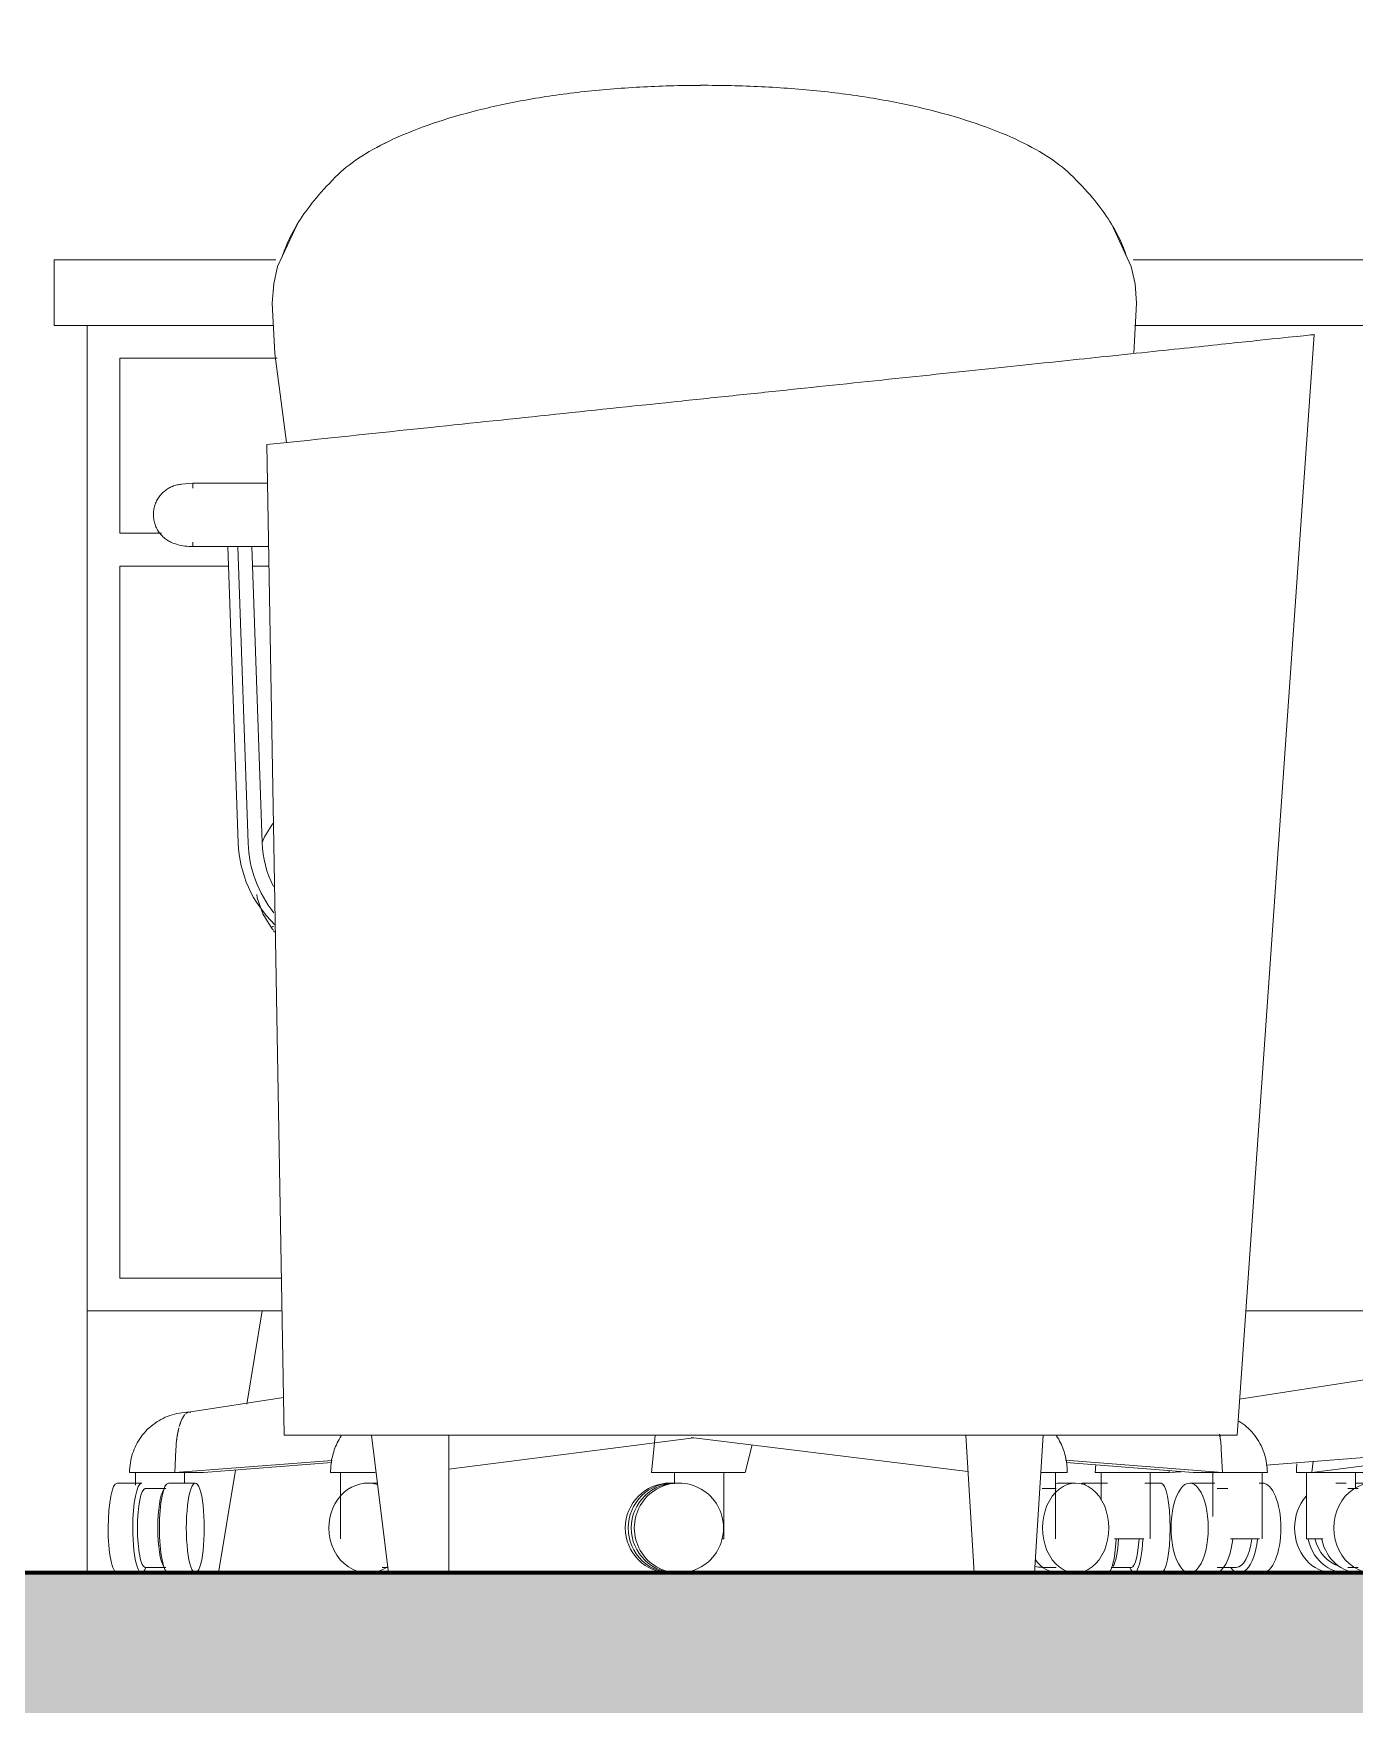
# Model space of a CAD drawing. Header units: millimetres. Extents: x -35190 to 411743, y -233114 to 23872.
# Drawn here: x 84422 to 85188, y -212862 to -211893 of the extents above; entities that cross this region are included whole.
import ezdxf

# ---------------------------------------------------------------- set-up
doc = ezdxf.new("R2010")
doc.units = ezdxf.units.MM
doc.linetypes.add('Centre', pattern=[31.75, 6.35, -4.7625, 15.875, -4.7625])
for name, color, linetype, lineweight in [('A-DETL-GENF', 92, 'Continuous', 18), ('A-DETL-THIN', 151, 'Continuous', 18), ('A-FLOR-LEVL', 51, 'Continuous', 18), ('G-IMPT', 8, 'Continuous', 18), ('I-FURN', 30, 'Continuous', 18)]:
    doc.layers.add(name, color=color, linetype=linetype, lineweight=lineweight)

# ---------------------------------------------------------------- blocks, each defined once
blk = doc.blocks.new('Steelcase Turnstone - A La Carte - Seating - Task Chair - Modified Round Back-V82-Section 3')
at = {"layer": 'I-FURN'}
for p, q in [((3316.13, 8102), (3316.13, 8077.58)), ((3384.94, 8073.6), (3384.94, 8102)), ((3339.23, 8087.49), (3102.51, 8050.84)), ((3341.93, 8088.62), (3321.9, 8083.49)), ((3350.14, 8088.65), (3357, 8086.96)), ((3369.82, 8086.1), (3618.04, 8047.36)), ((3324.95, 8041.27), (3323.23, 8023.44)), ((3348.79, 8043.22), (3323.67, 8021.58)), ((3117.92, 8012.54), (3324.24, 8028.61)), ((3144.56, 8008.17), (3267.79, 8024.21)), ((3323.99, 8025.52), (3188.55, 8008.17)), ((3323.71, 8028.18), (3321.66, 8008.17)), ((3323.67, 8021.58), (3321.66, 8008.17)), ((3323.67, 8021.58), (3321.66, 8008.17)), ((3321.66, 8008.17), (3323.67, 8021.58)), ((3375.92, 8008.17), (3373.91, 8021.58)), ((3373.91, 8021.58), (3375.92, 8008.17)), ((3375.92, 8008.17), (3381.13, 8028.57)), ((3509.87, 8008.17), (3380.01, 8024.21)), ((3381.18, 8028.18), (3554.83, 8014.54)), ((3415.93, 8025.45), (3553.66, 8008.17)), ((3144.56, 8008.17), (3145.36, 8014.75)), ((3145.36, 8014.75), (3144.56, 8008.17)), ((3552.87, 8014.69), (3553.66, 8008.17)), ((3553.66, 8008.17), (3552.87, 8014.69)), ((3636.07, 8011.24), (3635.93, 8008.17)), ((3635.93, 8008.17), (3636.07, 8011.24)), ((3025.93, 8002.1), (3011.68, 8002.1)), ((3018.88, 8008.17), (3048.39, 8008.17)), ((3022.31, 8008.17), (3022.31, 7992.28)), ((3057.04, 8002.1), (3047.57, 8002.1)), ((3061.77, 8008.17), (3048.39, 8008.17)), ((3050.8, 7969.77), (3050.8, 8008.17)), ((3061.77, 8008.17), (3061.72, 8009.27)), ((3061.72, 8009.27), (3061.77, 8008.17)), ((3061.77, 8008.17), (3068.75, 8008.71)), ((3135.51, 8008.17), (3138.34, 8008.17)), ((3144.56, 8008.17), (3138.34, 8008.17)), ((3141.32, 8008.17), (3141.32, 7969.77)), ((3188.55, 8008.17), (3144.56, 8008.17)), ((3144.56, 8008.17), (3188.55, 8008.17)), ((3164.32, 8002.1), (3158.38, 8002.1)), ((3169.81, 7999.17), (3169.81, 8008.17)), ((3179.98, 8002.1), (3172.11, 8002.1)), ((3323.63, 8008.17), (3321.66, 8008.17)), ((3323.63, 8008.17), (3373.87, 8008.17)), ((3334.01, 8002.1), (3332.37, 8002.1)), ((3335.08, 8008.17), (3335.08, 8001.74)), ((3363.57, 7969.77), (3363.57, 8008.17)), ((3375.92, 8008.17), (3373.87, 8008.17)), ((3553.66, 8008.17), (3509.87, 8008.17)), ((3509.87, 8008.17), (3553.66, 8008.17)), ((3527.64, 8008.17), (3527.64, 7999.04)), ((3546.62, 8002.1), (3536.5, 8002.1)), ((3556.13, 8002.1), (3556.13, 8008.17)), ((3616.4, 8009.7), (3635.93, 8008.17)), ((3648.42, 8002.1), (3633.9, 8002.1)), ((3649.3, 8008.17), (3635.93, 8008.17)), ((3647.39, 8008.17), (3647.39, 7997.38)), ((3649.3, 8008.17), (3670.61, 8008.17)), ((3676.04, 8002.1), (3662.8, 8002.1)), ((3675.88, 8002.64), (3675.88, 8008.17)), ((3171.33, 7998.91), (3165.37, 7998.91)), ((3660.85, 7998.91), (3649.87, 7998.91)), ((3030.05, 7969.77), (3047.11, 7969.77)), ((3141.32, 7969.77), (3150.79, 7969.77)), ((3359.37, 7969.77), (3363.57, 7969.77)), ((3028.02, 7953.19), (3039.85, 7953.19)), ((3165.37, 7953.19), (3171.33, 7953.19)), ((3649.87, 7953.19), (3660.85, 7953.19))]:
    blk.add_line(p, q, dxfattribs=at)
at = {"layer": 'I-FURN', "flags": 128}
for points in [[(3019.16, 8012.59), (3019.02, 8011.24), (3018.93, 8009.89), (3018.89, 8008.54), (3018.88, 8008.17)], [(3135.83, 8013.35), (3135.72, 8012.36), (3135.63, 8011.38), (3135.57, 8010.4), (3135.53, 8009.42), (3135.51, 8008.44), (3135.51, 8008.17)]]:
    blk.add_lwpolyline(points, dxfattribs=at)
at = {"layer": 'I-FURN'}
for centre, major_axis, ratio, start_param, end_param in [((3348.79, 8017.82), (0, 25.4), 0.999995, 4.861004, 7.111069), ((3348.79, 8017.82), (0, 25.4), 0.999995, 0.290339, 0.343604), ((3348.79, 8017.82), (0, 25.4), 0.999995, 0.904969, 1.422114), ((3348.79, 8017.82), (0, 25.4), 0.999995, 0.763466, 0.853255), ((3348.79, 8017.82), (0, 25.4), 0.999995, 5.429863, 5.523101), ((3348.79, 8017.82), (0, 25.4), 0.999995, 1.35839, 1.422114), ((3348.79, 8017.82), (0, 25.4), 0.999995, 4.861004, 4.9303), ((3011.68, 7976.05), (0, 26.05), 0.200213, 6.021386, 6.457162), ((3057.04, 7976.05), (0, 26.05), 0.200213, 4.712389, 6.283185), ((3179.98, 7976.05), (0, 26.05), 0.869931, 4.712389, 7.853982), ((3172.11, 7976.05), (0, 26.05), 0.869931, 0, 0.110615), ((3332.37, 7976.05), (0, 26.05), 0.993669, 4.712389, 7.853982), ((3334.01, 7976.05), (0, 26.05), 0.993669, 6.167442, 6.283185), ((3335.78, 7976.05), (0, 26.05), 0.993669, 0.024294, 0.066583), ((3536.5, 7976.05), (0, 26.05), 0.73786, 5.852683, 7.853982), ((3633.9, 7976.05), (0, 26.05), 0.413908, 0, 1.570796), ((3648.42, 7976.05), (0, 26.05), 0.413908, 6.200776, 7.853982), ((3662.8, 7976.05), (0, 26.05), 0.413908, 0, 1.570796), ((3676.04, 7976.05), (0, 26.05), 0.413908, 0, 1.570796), ((3157.15, 7976.05), (0, 26.05), 0.869931, 0.785398, 1.570796), ((3649.87, 7976.05), (0, 22.86), 0.413908, 0, 1.570796), ((3660.85, 7976.05), (0, 22.86), 0.413908, 0.689496, 1.570796), ((3057.04, 7976.05), (0, 26.05), 0.200213, 3.141593, 4.712389), ((3157.15, 7976.05), (0, 26.05), 0.869931, 1.570796, 3.141593), ((3179.98, 7976.05), (0, 26.05), 0.869931, 1.570796, 4.712389), ((3332.37, 7976.05), (0, 26.05), 0.993669, 1.570796, 4.712389), ((3536.5, 7976.05), (0, 26.05), 0.73786, 1.570796, 3.572095), ((3567.74, 7976.05), (0, 26.05), 0.73786, 4.723378, 4.776908), ((3567.74, 7976.05), (0, 26.05), 0.73786, 4.64787, 4.7014), ((3633.9, 7976.05), (0, 26.05), 0.413908, 1.570796, 3.141593), ((3648.42, 7976.05), (0, 26.05), 0.413908, 1.570796, 3.635096), ((3649.87, 7976.05), (0, 22.86), 0.413908, 1.570796, 3.141593), ((3660.85, 7976.05), (0, 22.86), 0.413908, 1.570796, 2.452097), ((3662.8, 7976.05), (0, 26.05), 0.413908, 1.570796, 3.141593), ((3676.04, 7976.05), (0, 26.05), 0.413908, 1.570796, 3.656282), ((3025.93, 7976.05), (0, 26.05), 0.200213, 3.141593, 4.45059), ((3028.02, 7976.05), (0, 22.86), 0.200213, 3.403392, 4.433184), ((3041.4, 7976.05), (0, 26.05), 0.200213, 2.641157, 4.45059), ((3039.85, 7976.05), (0, 22.86), 0.200213, 3.141593, 4.433184), ((3164.32, 7976.05), (0, 26.05), 0.869931, 1.832596, 3.315407), ((3165.37, 7976.05), (0, 22.86), 0.869931, 1.850002, 2.879793), ((3172.11, 7976.05), (0, 26.05), 0.869931, 1.832596, 3.141593), ((3334.01, 7976.05), (0, 26.05), 0.993669, 3.141593, 4.45059), ((3335.78, 7976.05), (0, 26.05), 0.993669, 3.07501, 4.45059), ((3337.57, 7976.05), (0, 26.05), 0.993669, 3.106566, 4.45059), ((3557.93, 7976.05), (0, 26.05), 0.73786, 3.263291, 3.635096), ((3567.74, 7976.05), (0, 26.05), 0.73786, 3.141593, 3.504363), ((3011.68, 7976.05), (0, 26.05), 0.200213, 2.967616, 3.403392)]:
    blk.add_ellipse(centre, major_axis=major_axis, ratio=ratio, start_param=start_param, end_param=end_param, dxfattribs=at)
blk = doc.blocks.new('M_Desk - 1830 x 915mm-99776-Section 3')
at = {"layer": 'I-FURN'}
for p, q in [((2414.95, 8712), (2543.44, 8712)), ((2414.95, 8712), (2414.95, 8673.9)), ((3040.89, 8712), (3638.64, 8712)), ((2541.9, 8673.9), (2414.95, 8673.9)), ((2434, 8102), (2434, 8673.9)), ((3637.1, 8673.9), (3041.65, 8673.9)), ((2544.33, 8654.85), (2453.05, 8654.85)), ((2453.05, 8654.85), (2453.05, 8553.25)), ((2453.05, 8553.25), (2477.19, 8553.25)), ((2453.05, 8534.2), (2453.05, 8121.05)), ((2516.12, 8534.2), (2453.05, 8534.2)), ((2539.47, 8534.2), (2529.94, 8534.2)), ((2453.05, 8121.05), (2546.71, 8121.05)), ((2434, 7950), (2434, 8102)), ((2434, 8102), (2535.6, 8102)), ((2547.04, 8102), (2434, 8102)), ((2535.6, 8102), (2526.57, 8047.97)), ((3851.21, 8102), (3106.14, 8102)), ((2520.16, 8009.62), (2510.2, 7950))]:
    blk.add_line(p, q, dxfattribs=at)
blk = doc.blocks.new('Steelcase Turnstone - A La Carte - Seating - Task Chair - Modified Round Back-V83-Section 3')
at = {"layer": 'G-IMPT', "flags": 128}
for points in [[(2555.98, 8732.76), (2544.49, 8708.08), (2542.24, 8697.98), (2541.38, 8686.82), (2542.93, 8657.56), (2549.75, 8605.9)], [(3028.21, 8732.76), (3039.7, 8708.08), (3041.95, 8697.98), (3042.81, 8686.82), (3041.26, 8657.56)]]:
    blk.add_lwpolyline(points, dxfattribs=at)
at = {"layer": 'G-IMPT'}
for points, knots in [([(3004.38, 8761.59), (3000.67, 8765.19), (2991.52, 8772.26), (2973.08, 8782.19), (2950.41, 8791.18), (2924.01, 8798.96), (2894.36, 8805.28), (2851.1, 8811.36), (2803.89, 8813.78), (2756.7, 8812.57), (2722.27, 8809.84), (2689.82, 8805.28), (2660.18, 8798.96), (2633.78, 8791.18), (2611.11, 8782.19), (2592.67, 8772.26), (2583.52, 8765.19), (2579.81, 8761.59)], [0, 0, 0, 0, 0.0625, 0.125, 0.1875, 0.25, 0.3125, 0.375, 0.5, 0.5625, 0.625, 0.6875, 0.75, 0.8125, 0.875, 0.9375, 1, 1, 1, 1]), ([(3004.38, 8761.59), (3000.67, 8765.19), (2991.52, 8772.26), (2973.08, 8782.19), (2950.41, 8791.18), (2924.01, 8798.96), (2894.36, 8805.28), (2861.92, 8809.84), (2827.49, 8812.57), (2792.09, 8813.48), (2756.7, 8812.57), (2722.27, 8809.84), (2689.82, 8805.28), (2660.18, 8798.96), (2633.78, 8791.18), (2603.56, 8779.19), (2587.23, 8768.8), (2579.81, 8761.59)], [0, 0, 0, 0, 0.0625, 0.125, 0.1875, 0.25, 0.3125, 0.375, 0.4375, 0.5, 0.5625, 0.625, 0.6875, 0.75, 0.8125, 0.875, 1, 1, 1, 1]), ([(3037.01, 8713.81), (3036.45, 8715.49), (3035.22, 8718.91), (3032.15, 8726), (3026.93, 8735.37), (3017.79, 8747.69), (3009.32, 8756.79), (3004.38, 8761.59)], [0.8333333, 0.8333333, 0.8333333, 0.8333333, 0.8541667, 0.875, 0.9166667, 0.9583333, 1, 1, 1, 1])]:
    blk.add_open_spline(points, degree=3, knots=knots, dxfattribs=at)
for points in [[(2579.81, 8761.59), (2574.87, 8756.79), (2566.4, 8747.69), (2557.26, 8735.37), (2551, 8724.12), (2548.29, 8717.18), (2547.18, 8713.81)], [(2579.81, 8761.59), (2574.87, 8756.79), (2566.4, 8747.69), (2557.26, 8735.37), (2551, 8724.12), (2548.29, 8717.18), (2547.18, 8713.81)], [(3037.01, 8713.81), (3035.9, 8717.18), (3033.19, 8724.12), (3026.93, 8735.37), (3017.79, 8747.69), (3009.32, 8756.79), (3004.38, 8761.59)]]:
    blk.add_open_spline(points, degree=3, dxfattribs=at)
blk = doc.blocks.new('Steelcase Turnstone - A La Carte - Seating - Task Chair - Seat-V84-Section 3')
at = {"layer": 'G-IMPT', "flags": 128}
for points in [[(2535.51, 8373.75), (2536.91, 8377.2), (2541.75, 8384.76)], [(2541.43, 8323.63), (2535.98, 8332.52), (2532.67, 8341.75), (2532.37, 8343.69)]]:
    blk.add_lwpolyline(points, dxfattribs=at)
at = {"layer": 'G-IMPT'}
for points in [[(2541.86, 8323.18), (2541.79, 8323.24), (2541.47, 8323.52), (2541.05, 8324.22), (2541.2, 8324.88), (2541.9, 8325.13), (2542.38, 8325.22)], [(2542.77, 8321.83), (2542.47, 8322.31), (2542.27, 8322.63), (2542.14, 8322.83)]]:
    blk.add_open_spline(points, degree=3, dxfattribs=at)
blk = doc.blocks.new('Steelcase Turnstone - A La Carte - Seating - Task Chair - Modified Round Back-563677-Section 3')
at = {"layer": 'I-FURN'}
for p, q in [((2495.28, 8582.25), (2488.57, 8581.66)), ((2520.09, 8582.25), (2495.28, 8582.25)), ((2495.28, 8582.25), (2495.28, 8579.44)), ((2520.09, 8582.25), (2495.28, 8582.25)), ((2538.64, 8582.25), (2520.09, 8582.25)), ((2528.77, 8582.25), (2528.73, 8582.25)), ((2495.28, 8548.03), (2495.28, 8545.66)), ((2495.28, 8545.66), (2497.77, 8545.66)), ((2495.28, 8545.66), (2497.77, 8545.66)), ((2521.71, 8373.47), (2515.73, 8545.66)), ((2520.09, 8545.66), (2538.78, 8545.66)), ((2521.43, 8545.66), (2527.41, 8373.47)), ((2528.73, 8545.66), (2528.77, 8545.66)), ((2529.54, 8545.66), (2535.52, 8373.75)), ((2547.92, 8051.72), (2492.84, 8043.19)), ((2763.6, 8030), (2762.96, 8023.44)), ((2484.91, 8008.17), (2485.52, 8021.58)), ((2485.52, 8021.58), (2484.91, 8008.17)), ((2643.91, 8010.17), (2786.03, 8028.38)), ((2761.4, 8008.17), (2763.17, 8025.45)), ((2784.51, 8028.57), (2945.02, 8008.74)), ((2819.75, 8024.21), (2815.66, 8008.17)), ((3091.97, 8021.58), (3092.6, 8008.17)), ((3092.6, 8008.17), (3091.97, 8021.58)), ((2484.91, 8008.17), (2576.19, 8015.3)), ((2575.99, 8013.97), (2501.51, 8008.17)), ((3001.66, 8015.34), (3092.6, 8008.17)), ((3075.67, 8008.17), (3001.88, 8013.97)), ((2465.67, 8002.1), (2451.42, 8002.1)), ((2458.7, 8008.17), (2472.76, 8008.17)), ((2462.05, 8008.17), (2462.05, 8000.83)), ((2484.91, 8008.17), (2472.76, 8008.17)), ((2496.77, 8002.1), (2481.14, 8002.1)), ((2501.51, 8008.17), (2484.91, 8008.17)), ((2484.91, 8008.17), (2501.51, 8008.17)), ((2490.54, 8001.78), (2490.54, 8008.17)), ((2575.27, 8008.17), (2601.19, 8008.17)), ((2581.06, 8008.17), (2581.06, 7969.77)), ((2602.39, 8002.1), (2596.89, 8002.1)), ((2815.66, 8008.17), (2761.4, 8008.17)), ((2761.4, 8008.17), (2815.66, 8008.17)), ((2773.74, 8002.1), (2772.11, 8002.1)), ((2774.82, 8008.17), (2774.82, 8001.77)), ((2777.31, 8002.1), (2775.52, 8002.1)), ((2803.31, 7969.77), (2803.31, 8008.17)), ((2987.4, 8008.17), (3002.59, 8008.17)), ((2995.87, 7969.77), (2995.87, 8008.17)), ((3007.48, 8002.1), (2997.66, 8002.1)), ((3088.16, 8002.1), (3073.63, 8002.1)), ((3092.6, 8008.17), (3075.67, 8008.17)), ((3075.67, 8008.17), (3092.6, 8008.17)), ((3087.13, 8008.17), (3087.13, 7982.79)), ((3104.71, 8008.17), (3092.6, 8008.17)), ((3104.71, 8008.17), (3118.64, 8008.17)), ((3115.77, 8002.1), (3113.96, 8002.1)), ((3115.62, 7969.77), (3115.62, 8008.17)), ((2479.58, 7998.91), (2467.76, 7998.91)), ((2996.22, 7998.91), (2988.08, 7998.91)), ((3095.85, 7998.91), (3089.61, 7998.91)), ((2802.84, 7969.77), (2803.31, 7969.77)), ((3097.35, 7969.77), (3114.09, 7969.77)), ((2467.76, 7953.19), (2479.58, 7953.19)), ((2605.11, 7953.19), (2608.51, 7953.19)), ((2988.08, 7953.19), (2996.22, 7953.19)), ((3089.61, 7953.19), (3100.59, 7953.19))]:
    blk.add_line(p, q, dxfattribs=at)
at = {"layer": 'I-FURN', "flags": 128}
for points in [[(2483.29, 8547.79), (2482.64, 8548.08), (2482.01, 8548.39), (2481.39, 8548.72), (2480.78, 8549.09), (2480.19, 8549.47), (2479.61, 8549.88), (2479.05, 8550.31), (2478.51, 8550.76), (2477.99, 8551.24), (2477.49, 8551.73), (2477, 8552.25), (2476.54, 8552.78), (2476.1, 8553.33), (2475.68, 8553.9), (2475.29, 8554.49), (2474.91, 8555.09), (2474.57, 8555.7), (2474.24, 8556.33), (2473.95, 8556.97), (2473.68, 8557.62), (2473.43, 8558.29), (2473.21, 8558.96), (2473.02, 8559.64), (2472.86, 8560.33), (2472.72, 8561.02), (2472.61, 8561.72), (2472.53, 8562.42), (2472.48, 8563.12), (2472.46, 8563.83), (2472.46, 8564.53), (2472.49, 8565.24), (2472.55, 8565.94), (2472.64, 8566.64), (2472.76, 8567.34), (2472.9, 8568.03), (2473.08, 8568.72), (2473.28, 8569.39), (2473.5, 8570.06), (2473.75, 8570.72), (2474.03, 8571.37), (2474.34, 8572.01), (2474.67, 8572.63), (2475.02, 8573.24), (2475.4, 8573.84), (2475.8, 8574.42), (2476.23, 8574.98), (2476.68, 8575.53), (2477.15, 8576.06), (2477.63, 8576.57), (2478.14, 8577.06), (2478.67, 8577.52), (2479.22, 8577.97), (2479.78, 8578.4), (2480.37, 8578.8), (2480.96, 8579.18), (2481.57, 8579.53), (2482.2, 8579.86), (2482.84, 8580.16), (2483.48, 8580.44), (2484.14, 8580.69), (2484.81, 8580.92), (2485.49, 8581.12), (2486.18, 8581.29), (2486.87, 8581.43), (2487.56, 8581.55), (2488.26, 8581.63), (2488.57, 8581.66)], [(2494.03, 8545.63), (2492.92, 8545.65), (2491.81, 8545.72), (2490.7, 8545.83), (2489.6, 8545.99), (2488.51, 8546.19), (2487.42, 8546.43), (2486.35, 8546.71), (2485.29, 8547.04), (2484.24, 8547.41), (2483.29, 8547.79)], [(2501.45, 8545.63), (2500.03, 8545.63), (2497.81, 8545.63), (2496.11, 8545.63), (2494.91, 8545.63), (2494.22, 8545.63), (2494.03, 8545.63)], [(2494.03, 8545.63), (2494.28, 8545.63), (2495.05, 8545.63), (2496.32, 8545.63), (2498.1, 8545.63), (2500.38, 8545.63), (2503.17, 8545.63), (2506.44, 8545.63), (2510.21, 8545.63), (2514.46, 8545.63), (2518.94, 8545.63)], [(2518.94, 8545.63), (2519.15, 8545.63), (2519.39, 8545.63), (2519.65, 8545.63), (2519.93, 8545.63), (2520.22, 8545.63), (2520.53, 8545.63), (2520.86, 8545.63), (2521.21, 8545.63), (2521.57, 8545.63), (2521.95, 8545.63), (2522.34, 8545.63), (2522.75, 8545.63), (2523.17, 8545.63), (2523.61, 8545.63), (2524.05, 8545.63), (2524.51, 8545.63), (2524.98, 8545.63), (2525.46, 8545.63), (2525.95, 8545.63), (2526.45, 8545.63), (2526.95, 8545.63), (2527.47, 8545.63), (2527.98, 8545.63), (2528.51, 8545.63), (2529.04, 8545.63), (2529.57, 8545.63), (2530.11, 8545.63), (2530.64, 8545.63), (2531.18, 8545.63), (2531.72, 8545.63), (2532.26, 8545.63), (2532.8, 8545.63), (2533.33, 8545.63), (2533.86, 8545.63), (2534.39, 8545.63), (2534.91, 8545.63), (2535.43, 8545.63), (2535.94, 8545.63), (2536.44, 8545.63), (2536.94, 8545.63), (2537.42, 8545.63), (2537.9, 8545.63), (2538.36, 8545.63), (2538.82, 8545.63), (2539.26, 8545.63)], [(2528.76, 8545.63), (2535.75, 8545.63), (2539.27, 8545.63)], [(2493.21, 8043.22), (2491.77, 8043.19), (2490.34, 8043.1), (2488.92, 8042.95), (2487.5, 8042.74), (2486.09, 8042.47), (2484.7, 8042.14), (2483.33, 8041.76), (2481.97, 8041.32), (2480.63, 8040.82), (2479.32, 8040.27), (2478.04, 8039.67), (2476.78, 8039.02), (2475.55, 8038.31), (2474.36, 8037.56), (2473.2, 8036.76), (2472.08, 8035.92), (2470.99, 8035.03), (2469.94, 8034.11), (2468.93, 8033.14), (2467.97, 8032.14), (2467.05, 8031.1), (2466.17, 8030.03), (2465.34, 8028.93), (2464.55, 8027.79), (2463.81, 8026.63), (2463.11, 8025.45), (2462.47, 8024.24), (2461.87, 8023.01), (2461.32, 8021.75), (2460.83, 8020.48), (2460.38, 8019.2), (2459.98, 8017.9), (2459.63, 8016.58), (2459.34, 8015.26), (2459.09, 8013.93), (2458.9, 8012.59), (2458.76, 8011.24), (2458.66, 8009.89), (2458.62, 8008.54), (2458.62, 8008.17)], [(2581.44, 8029.52), (2580.77, 8028.48), (2580.16, 8027.44), (2579.6, 8026.41), (2579.08, 8025.38), (2578.6, 8024.35), (2578.16, 8023.33), (2577.77, 8022.32), (2577.4, 8021.31), (2577.07, 8020.3), (2576.77, 8019.3), (2576.5, 8018.3), (2576.26, 8017.3), (2576.05, 8016.31), (2575.86, 8015.32), (2575.7, 8014.33), (2575.57, 8013.35), (2575.46, 8012.36), (2575.37, 8011.38), (2575.31, 8010.4), (2575.27, 8009.42), (2575.25, 8008.44), (2575.25, 8008.17)], [(2996.33, 8029.61), (2997.01, 8028.57), (2997.63, 8027.53), (2998.2, 8026.49), (2998.72, 8025.46), (2999.2, 8024.43), (2999.65, 8023.41), (3000.05, 8022.39), (3000.42, 8021.37), (3000.75, 8020.36), (3001.05, 8019.35), (3001.33, 8018.35), (3001.57, 8017.35), (3001.79, 8016.35), (3001.97, 8015.36), (3002.14, 8014.36), (3002.28, 8013.37), (3002.39, 8012.38), (3002.48, 8011.4), (3002.54, 8010.41), (3002.58, 8009.42), (3002.6, 8008.44), (3002.6, 8008.17)], [(3118.7, 8008.17), (3118.67, 8009.52), (3118.6, 8010.87), (3118.47, 8012.22), (3118.29, 8013.56), (3118.06, 8014.89), (3117.78, 8016.22), (3117.45, 8017.53), (3117.06, 8018.83), (3116.63, 8020.12), (3116.15, 8021.4), (3115.61, 8022.65), (3115.03, 8023.89), (3114.4, 8025.1), (3113.72, 8026.29), (3113, 8027.46), (3112.22, 8028.6), (3111.4, 8029.71), (3110.54, 8030.79), (3109.63, 8031.84), (3108.68, 8032.85), (3107.68, 8033.83), (3106.65, 8034.77), (3105.57, 8035.67), (3104.46, 8036.52), (3103.31, 8037.34), (3102.12, 8038.1)]]:
    blk.add_lwpolyline(points, dxfattribs=at)
at = {"layer": 'I-FURN'}
for centre, major_axis, ratio, start_param, end_param in [((2589.9, 8375.86), (0, 68.55), 0.995378, 1.605703, 2.378318), ((2595.6, 8375.86), (0, 68.55), 0.995378, 1.605703, 2.247321), ((2595.6, 8375.86), (0, 60.4), 0.995378, 1.605703, 2.0457), ((2493.21, 8017.82), (0, 25.4), 0.30594, 0.310992, 0.826908), ((2493.21, 8017.82), (0, 25.4), 0.30594, 0.387825, 0.827883), ((2493.21, 8017.82), (0, 25.4), 0.30594, 6.153866, 6.531134), ((2493.21, 8017.82), (0, 25.4), 0.30594, 6.146859, 6.480807), ((2493.21, 8017.82), (0, 25.4), 0.30594, 0.868535, 1.422114), ((2493.21, 8017.82), (0, 25.4), 0.30594, 0.904969, 1.422114), ((3084.13, 8017.82), (0, 25.4), 0.312091, 4.861004, 5.231115), ((3084.13, 8017.82), (0, 25.4), 0.312091, 4.861004, 5.216967), ((2451.42, 7976.05), (0, 26.05), 0.200213, 0, 1.570796), ((2465.67, 7976.05), (0, 26.05), 0.200213, 0, 1.570796), ((2481.14, 7976.05), (0, 26.05), 0.200213, 0, 1.570796), ((2496.77, 7976.05), (0, 26.05), 0.200213, 4.712389, 7.853982), ((2596.89, 7976.05), (0, 26.05), 0.869931, 6.032667, 7.853982), ((2772.11, 7976.05), (0, 26.05), 0.993669, 0, 1.570796), ((2773.74, 7976.05), (0, 26.05), 0.993669, 6.241113, 7.853982), ((2775.52, 7976.05), (0, 26.05), 0.993669, 6.248159, 7.853982), ((2777.31, 7976.05), (0, 26.05), 0.993669, 4.712389, 7.853982), ((3007.48, 7976.05), (0, 26.05), 0.73786, 4.712389, 7.853982), ((2997.66, 7976.05), (0, 26.05), 0.73786, 0, 0.103256), ((3073.63, 7976.05), (0, 26.05), 0.413908, 4.712389, 7.853982), ((3115.77, 7976.05), (0, 26.05), 0.413908, 4.712389, 6.283185), ((2467.76, 7976.05), (0, 22.86), 0.200213, 0, 1.570796), ((2479.58, 7976.05), (0, 22.86), 0.200213, 0.261799, 1.570796), ((2451.42, 7976.05), (0, 26.05), 0.200213, 1.570796, 3.141593), ((2465.67, 7976.05), (0, 26.05), 0.200213, 1.570796, 3.637914), ((2467.76, 7976.05), (0, 22.86), 0.200213, 1.570796, 3.141593), ((2479.58, 7976.05), (0, 22.86), 0.200213, 1.570796, 2.879793), ((2481.14, 7976.05), (0, 26.05), 0.200213, 1.570796, 3.141593), ((2496.77, 7976.05), (0, 26.05), 0.200213, 1.570796, 4.712389), ((2596.89, 7976.05), (0, 26.05), 0.869931, 1.570796, 3.665191), ((2772.11, 7976.05), (0, 26.05), 0.993669, 1.570796, 3.141593), ((2773.74, 7976.05), (0, 26.05), 0.993669, 1.570796, 3.211284), ((2775.52, 7976.05), (0, 26.05), 0.993669, 1.570796, 3.176619), ((2777.31, 7976.05), (0, 26.05), 0.993669, 1.570796, 4.712389), ((3007.48, 7976.05), (0, 26.05), 0.73786, 1.570796, 4.712389), ((3073.63, 7976.05), (0, 26.05), 0.413908, 1.570796, 4.712389), ((3115.77, 7976.05), (0, 26.05), 0.413908, 3.141593, 4.712389), ((3088.16, 7976.05), (0, 26.05), 0.413908, 3.141593, 4.45059), ((3102.54, 7976.05), (0, 26.05), 0.413908, 2.648089, 4.45059), ((3100.59, 7976.05), (0, 22.86), 0.413908, 3.141593, 4.433184), ((2988.08, 7976.05), (0, 22.86), 0.73786, 2.8933, 3.141593), ((2997.66, 7976.05), (0, 26.05), 0.73786, 2.36207, 3.141593), ((2604.06, 7976.05), (0, 26.05), 0.869931, 3.141593, 3.353954), ((2611.85, 7976.05), (0, 26.05), 0.869931, 2.967779, 3.007813), ((2987.01, 7976.05), (0, 26.05), 0.73786, 2.969097, 3.403392)]:
    blk.add_ellipse(centre, major_axis=major_axis, ratio=ratio, start_param=start_param, end_param=end_param, dxfattribs=at)
for name in ['Steelcase Turnstone - A La Carte - Seating - Task Chair - Modified Round Back-V83-Section 3', 'Steelcase Turnstone - A La Carte - Seating - Task Chair - Seat-V84-Section 3']:
    blk.add_blockref(name, (0, 0))
blk = doc.blocks.new('Crescent Sofa - Crescent Sofa-601035-Section 3')
at = {"layer": 'I-FURN'}
for p, q in [((3101.11, 8030), (3145.76, 8668.54)), ((2548.3, 8030), (2538.23, 8604.68)), ((2548.3, 8030), (2778.91, 8030)), ((2608.91, 7950), (2598.91, 8030)), ((2643.91, 7950), (2643.91, 8030)), ((2778.91, 8030), (3101.11, 8030)), ((2948.69, 7950), (2943.69, 8030)), ((2983.69, 7950), (2988.69, 8030))]:
    blk.add_line(p, q, dxfattribs=at)
for points, knots in [([(2778.91, 8629.98), (2790.17, 8631.16), (2812.61, 8633.52), (2857.25, 8638.21), (2911.64, 8643.93), (2972.52, 8650.33), (3029.17, 8656.28), (3078.43, 8661.46), (3116.72, 8665.49), (3136.46, 8667.56), (3144.43, 8668.4), (3145.76, 8668.54), (3145.76, 8668.54)], [0, 0, 0, 0, 0.058824, 0.117647, 0.235294, 0.352941, 0.470588, 0.602941, 0.735294, 0.867647, 0.933824, 1, 1, 1, 1]), ([(2538.23, 8604.68), (2569.64, 8607.99), (2625.24, 8613.83), (2705.89, 8622.31), (2754.54, 8627.42), (2778.91, 8629.98)], [0, 0, 0, 0, 0.4, 0.7, 1, 1, 1, 1])]:
    blk.add_open_spline(points, degree=3, knots=knots, dxfattribs=at)

msp = doc.modelspace()

# ---------------------------------------------------------------- hatches: boundary and pattern name
at = {"layer": 'A-DETL-GENF'}
h = msp.add_hatch(dxfattribs=at)
h.set_pattern_fill('FP_3', style=0, pattern_type=2)
h.set_pattern_definition([(50, (95014.18, -213760.84), (191.2931, -16.7364), [20.003, -220.028]), (355, (95014.18, -213760.84), (-37.0045, 200.6095), [16.002, -176.022]), (100.451, (95030.13, -213762.23), (154.2901, 183.8728), [17, -186.995]), (46.184, (95014.18, -213707.5), (284.633, -44.1445), [30.004, -330.041]), (96.636, (95037.9, -213711.18), (249.2724, 259.7988), [25.499, -280.492]), (351.184, (95014.18, -213707.5), (249.275, 259.797), [24.003, -264.033]), (21, (95040.85, -213720.83), (159.19475, -107.37875), [20.002, -220.027]), (326, (95040.85, -213720.83), (64.8925, 193.3972), [16.002, -176.022]), (71.451, (95054.12, -213729.78), (224.0884, 86.0174), [17, -186.995]), (37.5, (95014.184, -213760.837), (3.24264, 88.78263), [8.801, -165.087, 8.801, -169.888, -176.689]), (37.5, (95014.184, -213760.837), (3.24264, 88.78263), [-352.577, 8.801, -167.888]), (7.5, (95014.18, -213760.84), (70.16022, 105.18966), [8.801, -93.078, 8.801, -161.087, -67.342]), (7.5, (95014.18, -213760.84), (70.16022, 105.18966), [-271.767, 8.801, -58.541]), (327.5, (94954.71, -213760.84), (142.37024, -6.01556), [8.801, -57.874, 8.801, -199.225, -276.034]), (327.5, (94954.71, -213760.84), (142.37024, -6.01556), [-274.701, 8.801, -267.233]), (317.5, (94928.04, -213760.84), (155.5355, 26.69786), [8.801, -77.876, 8.801, -129.349, -196.024]), (317.5, (94928.04, -213760.84), (155.5355, 26.69786), [-224.828, 8.801, -187.223])])
h.paths.add_polyline_path([(98217.74, -220440.47), (98217.74, -220290.47), (95967.74, -220290.47), (95967.74, -220435.84), (97992.74, -220435.84), (97992.74, -220440.47), (98072.21, -220440.47)])
h.paths.add_polyline_path([(116538.51, -220435.84), (123467.74, -220435.84), (123467.74, -220285.84), (104067.74, -220285.84), (104067.74, -220435.84), (116018.33, -220435.84)])
h.paths.add_polyline_path([(90117.74, -220435.84), (90117.74, -220285.84), (71192.74, -220285.84), (71192.74, -220435.84), (90009.46, -220435.84)])
h.paths.add_polyline_path([(123300.81, -219735.84), (123467.74, -219735.84), (123467.74, -219435.84), (123917.74, -219435.84), (123917.74, -219285.84), (123242.74, -219285.84), (123242.74, -219735.84)])
h.paths.add_polyline_path([(71283.08, -219735.84), (71417.74, -219735.84), (71417.74, -219285.84), (70742.74, -219285.84), (70742.74, -219435.84), (71192.74, -219435.84), (71192.74, -219735.84)])
h.paths.add_polyline_path([(87408.58, -217585.84), (87467.74, -217585.84), (87467.74, -217360.84), (87242.74, -217360.84), (87242.74, -217585.84)])
h.paths.add_polyline_path([(90009.46, -217585.84), (90117.74, -217585.84), (90117.74, -217360.84), (89892.74, -217360.84), (89892.74, -217585.84)])
h.paths.add_polyline_path([(98072.21, -217585.84), (98217.74, -217585.84), (98217.74, -217360.84), (97992.74, -217360.84), (97992.74, -217585.84)])
h.paths.add_polyline_path([(95991.5, -217585.84), (96192.74, -217585.84), (96192.74, -217360.84), (95967.74, -217360.84), (95967.74, -217585.84)])
h.paths.add_polyline_path([(71177.74, -217565.84), (71417.74, -217565.84), (71417.74, -217340.84), (71177.74, -217340.84), (71177.74, -217437.01)])
h.paths.add_polyline_path([(123300.81, -217545.84), (123467.74, -217545.84), (123467.74, -217320.84), (123242.74, -217320.84), (123242.74, -217545.84)])
h.paths.add_polyline_path([(76567.74, -216985.84), (76567.74, -216685.84), (81217.74, -216685.84), (81217.74, -216985.84), (81442.74, -216985.84), (81442.74, -216685.84), (81462.74, -216685.84), (81462.74, -216985.84), (81667.74, -216985.84), (81667.74, -216685.84), (87242.74, -216685.84), (87242.74, -216985.84), (87467.74, -216985.84), (87467.74, -216685.84), (89892.74, -216685.84), (89892.74, -216985.84), (90117.74, -216985.84), (90117.74, -216535.84), (70742.74, -216535.84), (70742.74, -216685.84), (71192.74, -216685.84), (71192.74, -216985.84), (71417.74, -216985.84), (71417.74, -216685.84), (76067.74, -216685.84), (76067.74, -216985.84)])
h.paths.add_polyline_path([(98072.21, -216985.84), (98217.74, -216985.84), (98217.74, -216535.84), (95967.74, -216535.84), (95967.74, -216985.84), (96192.74, -216985.84), (96192.74, -216685.84), (97992.74, -216685.84), (97992.74, -216985.84)])
h.paths.add_polyline_path([(104292.74, -216985.84), (104292.74, -216685.84), (110092.74, -216685.84), (110092.74, -216985.84), (110317.74, -216985.84), (110317.74, -216685.84), (112992.74, -216685.84), (112992.74, -216985.84), (113217.74, -216985.84), (113217.74, -216685.84), (113237.74, -216685.84), (113237.74, -216985.84), (113442.74, -216985.84), (113442.74, -216685.84), (123242.74, -216685.84), (123242.74, -216985.84), (123467.74, -216985.84), (123467.74, -216685.84), (123917.74, -216685.84), (123917.74, -216535.84), (104067.74, -216535.84), (104067.74, -216985.84)])
h.paths.add_polyline_path([(98217.74, -213835.84), (98217.74, -213610.84), (97992.74, -213610.84), (97992.74, -213835.84), (98072.21, -213835.84)])
h.paths.add_polyline_path([(96192.74, -213835.84), (96192.74, -213610.84), (95967.74, -213610.84), (95967.74, -213835.84), (95991.5, -213835.84)])
h.paths.add_polyline_path([(123467.74, -213795.84), (123467.74, -213570.84), (123242.74, -213570.84), (123242.74, -213795.84), (123300.81, -213795.84)])
h.paths.add_polyline_path([(71192.74, -213795.84), (71417.74, -213795.84), (71417.74, -213570.84), (71192.74, -213570.84)])
h.paths.add_polyline_path([(90117.74, -213795.84), (90117.74, -213570.84), (89892.74, -213570.84), (89892.74, -213795.84), (90009.46, -213795.84)])
h.paths.add_polyline_path([(117542.74, -213235.84), (117542.74, -212935.84), (123242.74, -212935.84), (123242.74, -213235.84), (123467.74, -213235.84), (123467.74, -212785.84), (104067.74, -212785.84), (104067.74, -213235.84), (104292.74, -213235.84), (104292.74, -212935.84), (109955.24, -212935.84), (109955.24, -213235.84), (110455.24, -213235.84), (110455.24, -212935.84), (112992.74, -212935.84), (112992.74, -213235.84), (113217.74, -213235.84), (113217.74, -212935.84), (113237.74, -212935.84), (113237.74, -213235.84), (113442.74, -213235.84), (113442.74, -212935.84), (117317.74, -212935.84), (117317.74, -213235.84)])
h.paths.add_polyline_path([(76067.74, -213235.84), (76567.74, -213235.84), (76567.74, -212935.84), (81217.74, -212935.84), (81217.74, -213235.84), (81442.74, -213235.84), (81442.74, -212935.84), (81462.74, -212935.84), (81462.74, -213235.84), (81667.74, -213235.84), (81667.74, -212935.84), (89892.74, -212935.84), (89892.74, -213235.84), (90117.74, -213235.84), (90117.74, -212785.84), (71192.74, -212785.84), (71192.74, -213235.84), (71417.74, -213235.84), (71417.74, -212935.84), (76067.74, -212935.84)])
h.paths.add_polyline_path([(98072.21, -213235.84), (98217.74, -213235.84), (98217.74, -212785.84), (95967.74, -212785.84), (95967.74, -213235.84), (96192.74, -213235.84), (96192.74, -212935.84), (97992.74, -212935.84), (97992.74, -213235.84)])
h.paths.add_polyline_path([(120317.74, -210685.84), (120317.74, -210460.84), (120092.74, -210460.84), (120092.74, -210685.84)])
h.paths.add_polyline_path([(98217.74, -210085.84), (98217.74, -209860.84), (97992.74, -209860.84), (97992.74, -210085.84)])
h.paths.add_polyline_path([(96192.74, -210085.84), (96192.74, -209860.84), (95967.74, -209860.84), (95967.74, -210085.84)])
h.paths.add_polyline_path([(89892.74, -210085.84), (90117.74, -210085.84), (90117.74, -209860.84), (89892.74, -209860.84)])
h.paths.add_polyline_path([(123820.99, -210045.84), (123917.74, -210045.84), (123917.74, -209895.84), (123467.74, -209895.84), (123467.74, -209820.84), (123242.74, -209820.84), (123242.74, -210045.84), (123300.81, -210045.84)])
h.paths.add_polyline_path([(70742.74, -210045.84), (71417.74, -210045.84), (71417.74, -209820.84), (71192.74, -209820.84), (71192.74, -209895.84), (70742.74, -209895.84)])
h.paths.add_polyline_path([(123467.74, -209515.84), (123467.74, -209185.84), (123242.74, -209185.84), (123242.74, -209515.84)])
h.paths.add_polyline_path([(71417.74, -209515.84), (71417.74, -209185.84), (71192.74, -209185.84), (71192.74, -209515.84)])

# ---------------------------------------------------------------- linework, layer by layer
at = {"layer": 'A-DETL-THIN', "lineweight": 100}
msp.add_line((90117.74, -212785.84), (71192.74, -212785.84), dxfattribs=at)
at = {"layer": 'A-FLOR-LEVL', "linetype": 'Centre', "lineweight": 9}
msp.add_line((66423.57, -212785.84), (130357.14, -212785.84), dxfattribs=at)

# ---------------------------------------------------------------- block references
at = {"layer": 'I-FURN'}
for name in ['Steelcase Turnstone - A La Carte - Seating - Task Chair - Modified Round Back-563677-Section 3', 'M_Desk - 1830 x 915mm-99776-Section 3', 'Crescent Sofa - Crescent Sofa-601035-Section 3', 'Steelcase Turnstone - A La Carte - Seating - Task Chair - Modified Round Back-V82-Section 3']:
    msp.add_blockref(name, (82018.84, -220735.84), dxfattribs=at)

doc.saveas('drawing.dxf')
